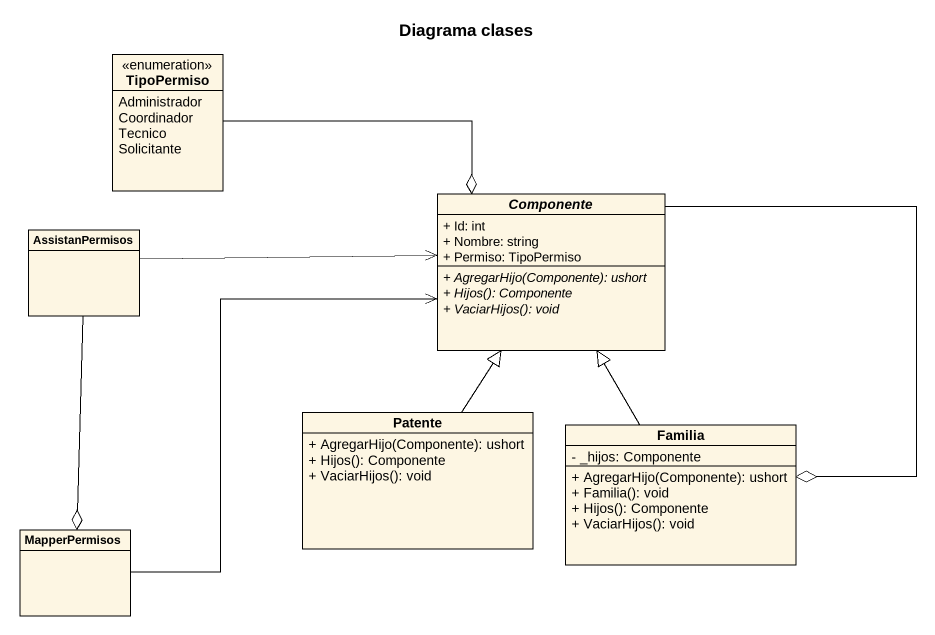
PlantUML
@startuml
title Diagrama clases
hide circle
hide empty members
skinparam classAttributeIconSize 0
enum TipoPermiso {
  Administrador
  Coordinador
  Tecnico
  Solicitante
}
abstract class Componente {
  + Id: int
  + Nombre: string
  + Permiso: TipoPermiso
  {abstract} + AgregarHijo(Componente): ushort
  {abstract} + Hijos(): Componente
  {abstract} + VaciarHijos(): void
}
class AssistanPermisos
class Patente {
  + AgregarHijo(Componente): ushort
  + Hijos(): Componente
  + VaciarHijos(): void
}
class Familia {
  - _hijos: Componente
  + AgregarHijo(Componente): ushort
  + Familia(): void
  + Hijos(): Componente
  + VaciarHijos(): void
}
class MapperPermisos
TipoPermiso -right-o Componente
Componente --o Familia
AssistanPermisos -right-> Componente
AssistanPermisos --o MapperPermisos
Patente -up-|> Componente
Familia -up-|> Componente
MapperPermisos -up-> Componente
@enduml
